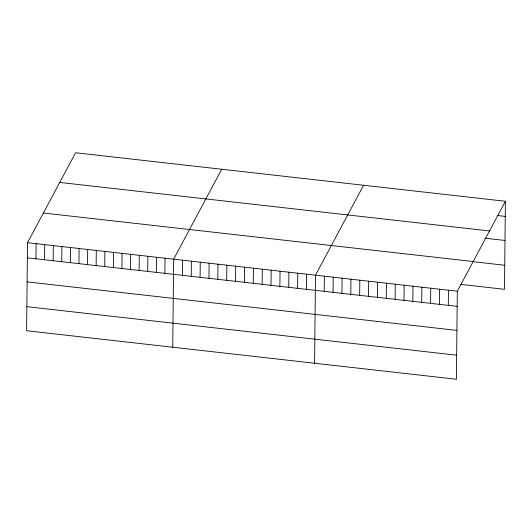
<?xml version="1.0" encoding="UTF-8"?>
<svg xmlns="http://www.w3.org/2000/svg" width="532" height="532" viewBox="0 0 532 532"><rect width="100%" height="100%" fill="white"/><g stroke="black" fill="none" stroke-linecap="round" stroke-linejoin="round"><path stroke-width="0.8" d="M27.524 242.692L26.6 330.731L456.409 379.25L457.327 291.21L505.4 201.269L75.591 152.75L27.524 242.692L457.327 291.21M35.957 258.791L36.116 243.663M44.555 259.762L44.715 244.634M53.153 260.733L53.313 245.604M61.745 261.704L61.905 246.575M70.344 262.675L70.503 247.546M78.942 263.646L79.102 248.517M87.534 264.617L87.694 249.488M96.132 265.588L96.292 250.459M104.731 266.559L104.89 251.43M113.323 267.53L113.482 252.401M121.921 268.5L122.081 253.372M130.52 269.471L130.673 254.343M139.111 270.436L139.271 255.307M147.71 271.406L147.869 256.278M156.308 272.377L156.461 257.249M164.9 273.348L165.06 258.22M172.734 347.23L173.658 259.19L221.724 169.249M182.363 275.323L182.523 260.195M191.227 276.321L191.387 261.192M200.092 277.325L200.251 262.196M208.956 278.322L209.116 263.194M217.821 279.327L217.98 264.198M226.685 280.324L226.845 265.195M235.55 281.328L235.709 266.193M244.414 282.326L244.574 267.197M253.279 283.33L253.438 268.195M262.143 284.327L262.303 269.199M271.007 285.325L271.167 270.196M279.879 286.329L280.032 271.2M288.743 287.327L288.896 272.198M297.607 288.331L297.76 273.202M306.472 289.328L306.625 274.199M314.572 363.236L315.496 275.204L363.562 185.256M324.201 291.33L324.36 276.201M333.065 292.334L333.225 277.205M341.93 293.332L342.089 278.203M350.794 294.336L350.954 279.207M359.659 295.333L359.818 280.204M368.523 296.337L368.683 281.209M377.388 297.335L377.547 282.206M386.252 298.339L386.412 283.21M395.116 299.336L395.276 284.208M403.981 300.341L404.14 285.212M412.845 301.338L413.005 286.209M421.71 302.342L421.869 287.214M430.574 303.34L430.734 288.211M439.439 304.344L439.598 289.215M448.303 305.341L448.463 290.213M505.4 201.269L504.476 289.308L460.958 284.394M497.181 215.487L505.24 216.398M59.73 182.429L489.54 230.948M484.845 238.183L504.988 240.457M43.385 213.013L473.194 261.531M472.496 261.604L504.728 265.249M27.365 257.827L457.168 306.346M27.112 281.88L456.922 330.399M26.853 306.671L456.662 355.19"/></g></svg>
